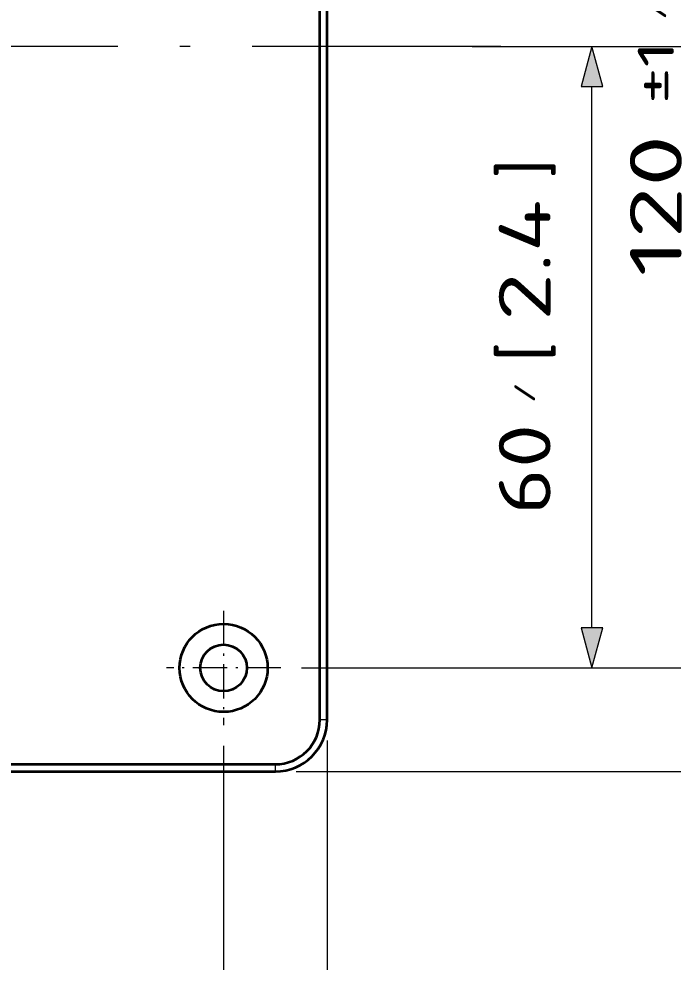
# Model space of a CAD drawing. Extents: x 23 to 587, y 4 to 413.
# Drawn here: x 119.79 to 151.39, y 96.32 to 141.85 of the extents above; entities that cross this region are included whole.
import ezdxf
from ezdxf.enums import TextEntityAlignment as Align

# ---------------------------------------------------------------- set-up
doc = ezdxf.new("R2010")
doc.units = 0
doc.linetypes.add('DASHDOT', pattern=[18.5, 12, -3, 0.5, -3])
doc.layers.get('0').update_dxf_attribs({"lineweight": 13})
doc.styles.get("Standard").update_dxf_attribs({"font": 'isocp.shx'})
doc.dimstyles.get("Standard").update_dxf_attribs({"dimtxt": 2.5, "dimasz": 2.5, "dimexe": 1.25, "dimexo": 0.625, "dimtad": 1, "dimtxsty": 'Standard', "dimcen": 2.5, "dimadec": 0, "dimazin": 0, "dimtfac": 1, "dimtmove": 0, "dimatfit": 0, "dimfxl": 0, "dimarcsym": 0})

# ---------------------------------------------------------------- blocks, each defined once
blk = doc.blocks.new('*D263')
at = {"color": 30, "lineweight": 13}
for p, q in [((44.674, 107.019), (44.674, 67.223)), ((134.674, 107.019), (134.674, 67.223)), ((46.606, 69.223), (132.742, 69.223))]:
    blk.add_line(p, q, dxfattribs=at)
for points in [[(46.606, 69.74), (44.674, 69.223), (46.606, 68.705)], [(132.742, 68.705), (134.674, 69.223), (132.742, 69.74)]]:
    blk.add_lwpolyline(points, close=True, dxfattribs=at)
for points in [[(46.606, 69.74), (44.674, 69.223), (46.606, 69.74), (46.606, 68.705)], [(132.742, 68.705), (134.674, 69.223), (132.742, 68.705), (132.742, 69.74)]]:
    blk.add_solid(points, dxfattribs=at)
for s, height, width, p, p2 in [('[', 2.5, 1.552524, (92.951, 71.223), (93.921, 71.223)), (']', 2.5, 1.552524, (101.776, 71.223), (102.747, 71.223)), ('180', 2.5, 1.559774, (78.572, 71.223), (85.399, 71.223)), ('%%p1', 1.75, 1.660625, (86.899, 71.598), (89.951, 71.598)), ('7.1', 2.5, 1.734829, (94.921, 71.223), (100.776, 71.223)), ('/', 1, 1.818182, (90.951, 71.973), (91.951, 71.973))]:
    blk.add_text(s, height=height, dxfattribs=dict(at, width=width)).set_placement(p, p2, align=Align.FIT)
blk = doc.blocks.new('*D264')
at = {"color": 30, "lineweight": 13}
for p, q in [((49.674, 106.756), (49.674, 82.101)), ((129.674, 106.756), (129.674, 82.101)), ((51.606, 84.101), (127.742, 84.101))]:
    blk.add_line(p, q, dxfattribs=at)
for points in [[(51.606, 84.619), (49.674, 84.101), (51.606, 83.584)], [(127.742, 83.584), (129.674, 84.101), (127.742, 84.619)]]:
    blk.add_lwpolyline(points, close=True, dxfattribs=at)
for points in [[(51.606, 84.619), (49.674, 84.101), (51.606, 84.619), (51.606, 83.584)], [(127.742, 83.584), (129.674, 84.101), (127.742, 83.584), (127.742, 84.619)]]:
    blk.add_solid(points, dxfattribs=at)
for s, height, width, p, p2 in [('[', 2.5, 1.552524, (92.951, 86.101), (93.921, 86.101)), (']', 2.5, 1.552524, (101.776, 86.101), (102.747, 86.101)), ('160', 2.5, 1.559774, (78.572, 86.101), (85.399, 86.101)), ('6.3', 2.5, 1.471652, (94.921, 86.101), (100.776, 86.101)), ('%%p1', 1.75, 1.660625, (86.899, 86.476), (89.951, 86.476)), ('/', 1, 1.818182, (90.951, 86.851), (91.951, 86.851))]:
    blk.add_text(s, height=height, dxfattribs=dict(at, width=width)).set_placement(p, p2, align=Align.FIT)
blk = doc.blocks.new('*D265')
at = {"color": 30, "lineweight": 13}
for p, q in [((133.174, 175.519), (166.522, 175.519)), ((164.522, 107.45), (164.522, 173.587)), ((133.174, 105.519), (166.522, 105.519))]:
    blk.add_line(p, q, dxfattribs=at)
for points in [[(165.04, 173.587), (164.522, 175.519), (164.004, 173.587)], [(164.004, 107.45), (164.522, 105.519), (165.04, 107.45)]]:
    blk.add_lwpolyline(points, close=True, dxfattribs=at)
for points in [[(165.04, 173.587), (164.522, 175.519), (165.04, 173.587), (164.004, 173.587)], [(164.004, 107.45), (164.522, 105.519), (164.004, 107.45), (165.04, 107.45)]]:
    blk.add_solid(points, dxfattribs=at)
for s, height, width, p, p2 in [(']', 2.5, 1.552524, (162.522, 152.62), (162.522, 153.591)), ('5.5', 2.5, 1.471652, (162.522, 145.765), (162.522, 151.62)), ('[', 2.5, 1.552524, (162.522, 143.795), (162.522, 144.765)), ('/', 1, 1.818182, (161.772, 141.795), (161.772, 142.795)), ('%%p1', 1.75, 1.660625, (162.147, 137.744), (162.147, 140.795)), ('140', 2.5, 1.475497, (162.522, 129.417), (162.522, 136.244))]:
    blk.add_text(s, height=height, rotation=90, dxfattribs=dict(at, width=width)).set_placement(p, p2, align=Align.FIT)
blk = doc.blocks.new('*D266')
at = {"color": 30, "lineweight": 13}
for p, q in [((133.437, 170.519), (155.801, 170.519)), ((153.801, 112.45), (153.801, 168.587)), ((133.437, 110.519), (155.801, 110.519))]:
    blk.add_line(p, q, dxfattribs=at)
for points in [[(154.319, 168.587), (153.801, 170.519), (153.283, 168.587)], [(153.283, 112.45), (153.801, 110.519), (154.319, 112.45)]]:
    blk.add_lwpolyline(points, close=True, dxfattribs=at)
for points in [[(154.319, 168.587), (153.801, 170.519), (154.319, 168.587), (153.283, 168.587)], [(153.283, 112.45), (153.801, 110.519), (153.283, 112.45), (154.319, 112.45)]]:
    blk.add_solid(points, dxfattribs=at)
for s, height, width, p, p2 in [(']', 2.5, 1.552524, (151.801, 152.62), (151.801, 153.591)), ('4.7', 2.5, 1.419405, (151.801, 145.765), (151.801, 151.62)), ('[', 2.5, 1.552524, (151.801, 143.795), (151.801, 144.765)), ('/', 1, 1.818182, (151.051, 141.795), (151.051, 142.795)), ('%%p1', 1.75, 1.660625, (151.426, 137.744), (151.426, 140.795)), ('120', 2.5, 1.559774, (151.801, 129.417), (151.801, 136.244))]:
    blk.add_text(s, height=height, rotation=90, dxfattribs=dict(at, width=width)).set_placement(p, p2, align=Align.FIT)
blk = doc.blocks.new('*D267')
at = {"color": 230, "lineweight": 13}
for p, q in [((134.674, 107.019), (134.674, 75.04)), ((89.674, 98.227), (89.674, 75.04)), ((91.606, 77.04), (132.742, 77.04))]:
    blk.add_line(p, q, dxfattribs=at)
for points in [[(91.606, 77.558), (89.674, 77.04), (91.606, 76.523)], [(132.742, 76.523), (134.674, 77.04), (132.742, 77.558)]]:
    blk.add_lwpolyline(points, close=True, dxfattribs=at)
for points in [[(91.606, 77.558), (89.674, 77.04), (91.606, 77.558), (91.606, 76.523)], [(132.742, 76.523), (134.674, 77.04), (132.742, 76.523), (132.742, 77.558)]]:
    blk.add_solid(points, dxfattribs=at)
for s, height, width, p, p2 in [('90', 2.5, 1.398321, (104.569, 79.04), (108.954, 79.04)), ('[', 2.5, 1.552527, (111.954, 79.04), (112.924, 79.04)), ('3.5', 2.5, 1.471653, (113.924, 79.04), (119.779, 79.04)), (']', 2.5, 1.552521, (120.779, 79.04), (121.75, 79.04)), ('/', 1, 1.818182, (109.954, 79.79), (110.954, 79.79))]:
    blk.add_text(s, height=height, dxfattribs=dict(at, width=width)).set_placement(p, p2, align=Align.FIT)
blk = doc.blocks.new('*D268')
at = {"color": 230, "lineweight": 13, "ltscale": 0.488219}
blk.add_line((129.674, 106.756), (129.674, 87.227), dxfattribs=at)
at = {"color": 230, "lineweight": 13, "ltscale": 0.275}
blk.add_line((89.674, 98.227), (89.674, 87.227), dxfattribs=at)
at = {"color": 230, "lineweight": 13}
blk.add_line((91.606, 89.227), (127.742, 89.227), dxfattribs=at)
for points in [[(91.606, 89.745), (89.674, 89.227), (91.606, 88.71)], [(127.742, 88.71), (129.674, 89.227), (127.742, 89.745)]]:
    blk.add_lwpolyline(points, close=True, dxfattribs=at)
for points in [[(91.606, 89.745), (89.674, 89.227), (91.606, 89.745), (91.606, 88.71)], [(127.742, 88.71), (129.674, 89.227), (127.742, 88.71), (127.742, 89.745)]]:
    blk.add_solid(points, dxfattribs=at)
for s, height, width, p, p2 in [('[', 2.5, 1.552527, (109.454, 91.227), (110.424, 91.227)), (']', 2.5, 1.552521, (118.279, 91.227), (119.25, 91.227)), ('80', 2.5, 1.402227, (102.069, 91.227), (106.454, 91.227)), ('3.1', 2.5, 1.734829, (111.424, 91.227), (117.279, 91.227)), ('/', 1, 1.818182, (107.454, 91.977), (108.454, 91.977))]:
    blk.add_text(s, height=height, dxfattribs=dict(at, width=width)).set_placement(p, p2, align=Align.FIT)
blk = doc.blocks.new('*D269')
at = {"color": 230, "lineweight": 13, "ltscale": 0.487178}
blk.add_line((141.674, 140.519), (161.161, 140.519), dxfattribs=at)
at = {"color": 230, "lineweight": 13}
for p, q in [((159.161, 107.45), (159.161, 138.587)), ((133.174, 105.519), (161.161, 105.519))]:
    blk.add_line(p, q, dxfattribs=at)
for points in [[(159.679, 138.587), (159.161, 140.519), (158.644, 138.587)], [(158.644, 107.45), (159.161, 105.519), (159.679, 107.45)]]:
    blk.add_lwpolyline(points, close=True, dxfattribs=at)
for points in [[(159.679, 138.587), (159.161, 140.519), (159.679, 138.587), (158.644, 138.587)], [(158.644, 107.45), (159.161, 105.519), (158.644, 107.45), (159.679, 107.45)]]:
    blk.add_solid(points, dxfattribs=at)
for s, height, width, p, p2 in [(']', 2.5, 1.552524, (157.161, 131.624), (157.161, 132.594)), ('2.8', 2.5, 1.51098, (157.161, 124.769), (157.161, 130.624)), ('[', 2.5, 1.552527, (157.161, 122.798), (157.161, 123.769)), ('/', 1, 1.818182, (156.411, 120.798), (156.411, 121.798)), ('70', 2.5, 1.402227, (157.161, 115.413), (157.161, 119.798))]:
    blk.add_text(s, height=height, rotation=90, dxfattribs=dict(at, width=width)).set_placement(p, p2, align=Align.FIT)
blk = doc.blocks.new('*D270')
at = {"color": 230, "lineweight": 13, "ltscale": 0.194788}
blk.add_line((141.674, 140.519), (149.466, 140.519), dxfattribs=at)
at = {"color": 230, "lineweight": 13}
blk.add_line((147.466, 112.45), (147.466, 138.587), dxfattribs=at)
at = {"color": 230, "lineweight": 13, "ltscale": 0.400725}
blk.add_line((133.437, 110.519), (149.466, 110.519), dxfattribs=at)
at = {"color": 230, "lineweight": 13}
for points in [[(147.983, 138.587), (147.466, 140.519), (146.948, 138.587)], [(146.948, 112.45), (147.466, 110.519), (147.983, 112.45)]]:
    blk.add_lwpolyline(points, close=True, dxfattribs=at)
for points in [[(147.983, 138.587), (147.466, 140.519), (147.983, 138.587), (146.948, 138.587)], [(146.948, 112.45), (147.466, 110.519), (146.948, 112.45), (147.983, 112.45)]]:
    blk.add_solid(points, dxfattribs=at)
for s, height, width, p, p2 in [(']', 2.5, 1.552524, (145.466, 134.124), (145.466, 135.094)), ('2.4', 2.5, 1.419405, (145.466, 127.269), (145.466, 133.124)), ('[', 2.5, 1.552524, (145.466, 125.298), (145.466, 126.269)), ('/', 1, 1.818182, (144.716, 123.298), (144.716, 124.298)), ('60', 2.5, 1.402227, (145.466, 117.913), (145.466, 122.298))]:
    blk.add_text(s, height=height, rotation=90, dxfattribs=dict(at, width=width)).set_placement(p, p2, align=Align.FIT)
blk = doc.blocks.new('BLOCK6733')
at = {"color": 7, "linetype": 'DASHDOT', "lineweight": 13, "ltscale": 0.27625}
for p, q in [((80, -54.475), (80, -65.525)), ((85.525, -60), (74.475, -60))]:
    blk.add_line(p, q, dxfattribs=at)
blk = doc.blocks.new('BLOCK6863')
at = {"color": 7, "lineweight": 35}
for p, q in [((89.3, -65), (89.3, 65)), ((90, -65), (90, 65)), ((-85, -69.3), (85, -69.3)), ((-85, -70), (85, -70))]:
    blk.add_line(p, q, dxfattribs=at)
at = {"color": 7, "lineweight": 13, "ltscale": 0.0175}
for p, q in [((90, -65), (89.3, -65)), ((85, -70), (85, -69.3))]:
    blk.add_line(p, q, dxfattribs=at)
at = {"color": 7, "lineweight": 35}
for radius in [4.25, 2.25]:
    blk.add_circle((80, -60), radius, dxfattribs=at)
for radius in [5, 4.3]:
    blk.add_arc((85, -65), radius, 270, 360, dxfattribs=at)

msp = doc.modelspace()

# ---------------------------------------------------------------- linework, layer by layer
at = {"color": 7, "linetype": 'DASHDOT', "lineweight": 13}
msp.add_line((143.0617, 140.5185), (35.0376, 140.5185), dxfattribs=at)

# ---------------------------------------------------------------- block references
at = {"lineweight": 0, "xscale": 0.5, "yscale": 0.5, "zscale": 0.5}
for name in ['BLOCK6863', 'BLOCK6733']:
    msp.add_blockref(name, (89.6743, 140.5185), dxfattribs=at)

# ---------------------------------------------------------------- dimensions: what is measured, and where the dimension line sits
at = {"color": 0, "lineweight": 0}
for base, p1, p2, angle, picture, middle in [((164.5219, 175.5185), (132.1743, 105.5185), (132.1743, 175.5185), 90, '*D265', (164.5219, 141.5037)), ((153.8009, 170.5185), (132.4368, 110.5185), (132.4368, 170.5185), 90, '*D266', (153.8009, 141.5037)), ((44.6743, 69.2227), (134.6743, 108.0185), (44.6743, 108.0185), 180, '*D263', (90.6594, 69.2227)), ((49.6743, 84.1012), (129.6743, 107.756), (49.6743, 107.756), 180, '*D264', (90.6594, 84.1012))]:
    dim = msp.add_linear_dim(base=base, p1=p1, p2=p2, angle=angle, text='<>{}{%%p1}', dimstyle='Standard', override={"dimlfac": 2, "dimtol": 0, "dimlim": 0, "dimtp": 1, "dimtm": 1}, dxfattribs=at)
    dim.commit()
    dim.dimension.update_dxf_attribs({"geometry": picture, "text_midpoint": middle, "dimtype": 161})
for base, p1, p2, angle, picture, middle in [((159.1614, 105.5185), (140.6743, 140.5185), (132.1743, 105.5185), 269.99857, '*D269', (159.1614, 124.0037)), ((147.4658, 110.5185), (140.6743, 140.5185), (132.4368, 110.5185), 269.99857, '*D270', (147.4658, 126.5037)), ((134.6743, 77.0402), (89.6743, 99.2273), (134.6743, 108.0185), 359.99809, '*D267', (113.1594, 77.0402)), ((129.6743, 89.2273), (89.6743, 99.2273), (129.6743, 107.756), 359.99809, '*D268', (110.6594, 89.2273))]:
    dim = msp.add_linear_dim(base=base, p1=p1, p2=p2, angle=angle, dimstyle='Standard', override={"dimlfac": 2}, dxfattribs=at)
    dim.commit()
    dim.dimension.update_dxf_attribs({"geometry": picture, "text_midpoint": middle, "dimtype": 160})

doc.saveas('drawing.dxf')
